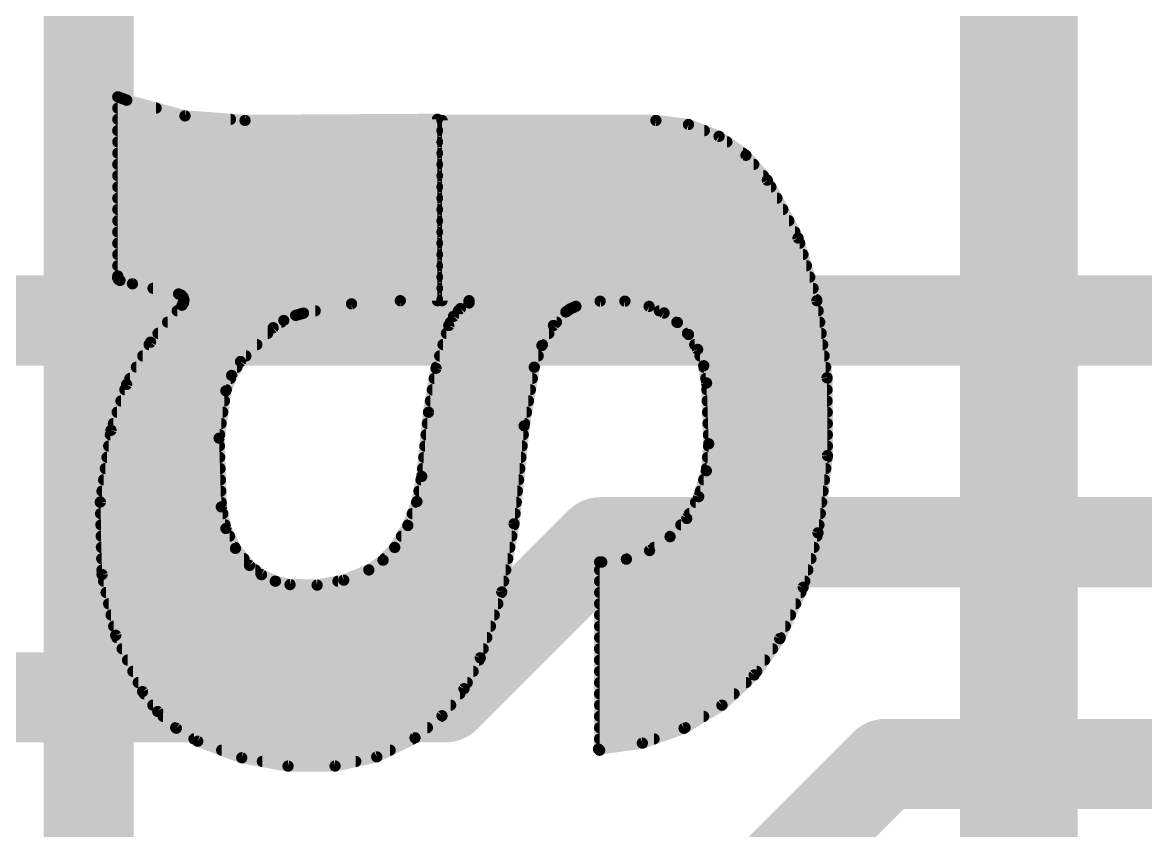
# Model space of a CAD drawing. Extents: x -1 to 63.6, y -0.1 to 40.7.
# Drawn here: x 23.981 to 26.515, y 14.17 to 15.992 of the extents above; entities that cross this region are included whole.
import ezdxf

# ---------------------------------------------------------------- set-up
doc = ezdxf.new("R2010")
doc.units = 0
for name, color, linetype in [('1', 12, 'CONTINUOUS'), ('16', 132, 'CONTINUOUS'), ('21', 41, 'CONTINUOUS'), ('22', 40, 'CONTINUOUS'), ('51', 53, 'CONTINUOUS')]:
    doc.layers.add(name, color=color, linetype=linetype)

msp = doc.modelspace()

# ---------------------------------------------------------------- linework, layer by layer
at = {"layer": '1', "const_width": 0.2032}
for points in [[(23.01, 15.32), (33.91, 15.32)], [(24.9348, 14.47), (25.2848, 14.82)], [(25.2848, 14.82), (33.91, 14.82)], [(22.86, 14.47), (24.9348, 14.47)], [(25.4889, 13.8811), (25.9278, 14.32)], [(25.9278, 14.32), (33.91, 14.32)]]:
    msp.add_lwpolyline(points, dxfattribs=at)
at = {"layer": '1', "const_width": 0.1016}
for points in [[(25.2848, 14.8708, 1), (25.2848, 14.7692)], [(25.3207, 14.7841, 1), (25.2489, 14.8559)], [(24.9348, 14.4192, 1), (24.9348, 14.5208)], [(24.8989, 14.5059, 1), (24.9707, 14.4341)], [(25.9278, 14.3708, 1), (25.9278, 14.2692)], [(25.9637, 14.2841, 1), (25.8919, 14.3559)]]:
    msp.add_lwpolyline(points, format="xyb", dxfattribs=at)
at = {"layer": '16', "const_width": 0.2032}
msp.add_lwpolyline([(24.13, 8.89), (24.13, 16.51)], dxfattribs=at)
at = {"layer": '21', "const_width": 0.2032}
msp.add_lwpolyline([(26.26, 17.87), (26.26, 10.07)], dxfattribs=at)
at = {"layer": '22', "const_width": 0.0254}
for points in [[(24.196, 15.4203), (24.196, 15.8242)], [(24.196, 15.8242), (24.2164, 15.8166)], [(24.2164, 15.8166), (24.3476, 15.7812)], [(24.196, 15.7988), (24.2825, 15.7988)], [(24.3476, 15.7812), (24.4831, 15.7709)], [(24.196, 15.7734), (24.4504, 15.7734)], [(24.4831, 15.7709), (24.9174, 15.7734)], [(24.9174, 15.7734), (24.9174, 15.3645)], [(24.9276, 15.3645), (24.9276, 15.7709)], [(24.9276, 15.7709), (25.4102, 15.7709)], [(25.4102, 15.7709), (25.4837, 15.7618)], [(25.4837, 15.7618), (25.5528, 15.7351)], [(24.196, 15.748), (24.9174, 15.748)], [(24.9276, 15.748), (25.5194, 15.748)], [(25.5528, 15.7351), (25.6133, 15.6924)], [(24.196, 15.7226), (24.9174, 15.7226)], [(24.9276, 15.7226), (25.5705, 15.7226)], [(24.196, 15.6972), (24.9174, 15.6972)], [(24.9276, 15.6972), (25.6065, 15.6972)], [(25.6133, 15.6924), (25.6616, 15.6362)], [(24.196, 15.6718), (24.9174, 15.6718)], [(24.9276, 15.6718), (25.631, 15.6718)], [(24.196, 15.6464), (24.9174, 15.6464)], [(24.9276, 15.6464), (25.6528, 15.6464)], [(25.6616, 15.6362), (25.7309, 15.5059)], [(24.196, 15.621), (24.9174, 15.621)], [(24.9276, 15.621), (25.6697, 15.621)], [(24.196, 15.5956), (24.9174, 15.5956)], [(24.9276, 15.5956), (25.6832, 15.5956)], [(24.196, 15.5702), (24.9174, 15.5702)], [(24.9276, 15.5702), (25.6967, 15.5702)], [(24.196, 15.5448), (24.9174, 15.5448)], [(24.9276, 15.5448), (25.7102, 15.5448)], [(24.196, 15.5194), (24.9174, 15.5194)], [(24.9276, 15.5194), (25.7237, 15.5194)], [(25.7309, 15.5059), (25.7734, 15.3645)], [(24.196, 15.494), (24.9174, 15.494)], [(24.9276, 15.494), (25.7345, 15.494)], [(24.196, 15.4686), (24.9174, 15.4686)], [(24.9276, 15.4686), (25.7421, 15.4686)], [(24.1957, 15.4161), (24.196, 15.4203)], [(24.196, 15.4432), (24.9174, 15.4432)], [(24.9276, 15.4432), (25.7497, 15.4432)], [(24.1975, 15.4124), (24.1957, 15.4161)], [(24.1958, 15.4178), (24.9174, 15.4178)], [(24.2011, 15.4102), (24.1975, 15.4124)], [(24.2291, 15.4026), (24.2011, 15.4102)], [(24.3332, 15.3797), (24.2291, 15.4026)], [(24.9276, 15.4178), (25.7574, 15.4178)], [(24.2755, 15.3924), (24.9174, 15.3924)], [(24.3391, 15.3771), (24.3332, 15.3797)], [(24.3434, 15.3723), (24.3391, 15.3771)], [(24.3453, 15.3661), (24.3434, 15.3723)], [(24.9276, 15.3924), (25.765, 15.3924)], [(24.27, 15.271), (24.3408, 15.3543)], [(24.3408, 15.3543), (24.3444, 15.3597)], [(24.3444, 15.3597), (24.3453, 15.3661)], [(24.345, 15.367), (24.9174, 15.367)], [(24.7235, 15.3575), (24.6151, 15.3365)], [(24.8336, 15.3645), (24.7235, 15.3575)], [(24.9174, 15.3645), (24.8336, 15.3645)], [(24.9276, 15.367), (25.7726, 15.367)], [(24.9885, 15.3645), (24.9276, 15.3645)], [(24.9535, 15.3293), (24.9691, 15.3466)], [(24.9691, 15.3466), (24.9885, 15.3594)], [(24.9885, 15.3594), (24.9885, 15.3645)], [(25.2178, 15.3465), (25.207, 15.3391)], [(25.2298, 15.3518), (25.2178, 15.3465)], [(25.2844, 15.3635), (25.2298, 15.3518)], [(25.3403, 15.3635), (25.2844, 15.3635)], [(25.3949, 15.3518), (25.3403, 15.3635)], [(25.4287, 15.3368), (25.3949, 15.3518)], [(25.7734, 15.3645), (25.7964, 15.1906)], [(24.33, 15.3416), (24.6415, 15.3416)], [(24.5706, 15.3199), (24.5466, 15.3035)], [(24.5974, 15.3314), (24.5706, 15.3199)], [(24.6151, 15.3365), (24.5974, 15.3314)], [(24.9428, 15.3086), (24.9535, 15.3293)], [(24.9646, 15.3416), (25.2106, 15.3416)], [(25.207, 15.3391), (25.179, 15.3086)], [(25.4179, 15.3416), (25.7764, 15.3416)], [(25.4587, 15.3154), (25.4287, 15.3368)], [(24.3084, 15.3162), (24.5652, 15.3162)], [(24.5466, 15.3035), (24.4729, 15.2273)], [(24.914, 15.2122), (24.9428, 15.3086)], [(24.9467, 15.3162), (25.186, 15.3162)], [(25.179, 15.3086), (25.1531, 15.2636)], [(25.4575, 15.3162), (25.7798, 15.3162)], [(25.4838, 15.2883), (25.4587, 15.3154)], [(24.216, 15.1759), (24.27, 15.271)], [(24.2868, 15.2908), (24.5343, 15.2908)], [(24.9375, 15.2908), (25.1687, 15.2908)], [(25.4815, 15.2908), (25.7831, 15.2908)], [(25.5044, 15.2547), (25.4838, 15.2883)], [(24.2668, 15.2654), (24.5098, 15.2654)], [(24.9299, 15.2654), (25.1541, 15.2654)], [(25.1531, 15.2636), (25.1358, 15.2146)], [(25.4978, 15.2654), (25.7865, 15.2654)], [(25.5181, 15.2178), (25.5044, 15.2547)], [(24.2524, 15.24), (24.4852, 15.24)], [(24.4729, 15.2273), (24.4531, 15.196)], [(24.9223, 15.24), (25.1447, 15.24)], [(25.5098, 15.24), (25.7899, 15.24)], [(25.5245, 15.179), (25.5181, 15.2178)], [(24.238, 15.2146), (24.4649, 15.2146)], [(24.4531, 15.196), (24.4399, 15.1613)], [(24.8971, 15.113), (24.914, 15.2122)], [(24.9148, 15.2146), (25.1358, 15.2146)], [(25.1358, 15.2146), (25.113, 15.0825)], [(25.5186, 15.2146), (25.7932, 15.2146)], [(24.1808, 15.0724), (24.216, 15.1759)], [(24.2235, 15.1892), (24.4505, 15.1892)], [(24.9101, 15.1892), (25.1314, 15.1892)], [(25.5228, 15.1892), (25.7964, 15.1892)], [(25.5295, 15.0419), (25.5245, 15.179)], [(25.7964, 15.1906), (25.7972, 15.0153)], [(24.2119, 15.1638), (24.4409, 15.1638)], [(24.4399, 15.1613), (24.4246, 15.0546)], [(24.9058, 15.1638), (25.127, 15.1638)], [(25.5251, 15.1638), (25.7965, 15.1638)], [(24.2032, 15.1384), (24.4366, 15.1384)], [(24.9014, 15.1384), (25.1227, 15.1384)], [(25.526, 15.1384), (25.7966, 15.1384)], [(24.1946, 15.113), (24.433, 15.113)], [(24.8818, 14.9682), (24.8971, 15.113)], [(24.8971, 15.113), (25.1183, 15.113)], [(25.5269, 15.113), (25.7968, 15.113)], [(24.1567, 14.9107), (24.1808, 15.0724)], [(24.186, 15.0876), (24.4293, 15.0876)], [(24.8944, 15.0876), (25.1139, 15.0876)], [(25.113, 15.0825), (25.0901, 14.8615)], [(25.5278, 15.0876), (25.7969, 15.0876)], [(24.1793, 15.0622), (24.4257, 15.0622)], [(24.4246, 15.0546), (24.4297, 14.8996)], [(24.8917, 15.0622), (25.1109, 15.0622)], [(25.524, 14.9811), (25.5295, 15.0419)], [(25.5288, 15.0622), (25.797, 15.0622)], [(24.1755, 15.0368), (24.4252, 15.0368)], [(24.889, 15.0368), (25.1083, 15.0368)], [(25.529, 15.0368), (25.7971, 15.0368)], [(25.7972, 15.0153), (25.7759, 14.8412)], [(24.1717, 15.0114), (24.426, 15.0114)], [(24.8864, 15.0114), (25.1056, 15.0114)], [(25.5267, 15.0114), (25.7968, 15.0114)], [(24.1679, 14.986), (24.4269, 14.986)], [(24.871, 14.9116), (24.8818, 14.9682)], [(24.8837, 14.986), (25.103, 14.986)], [(25.5067, 14.9225), (25.524, 14.9811)], [(25.5244, 14.986), (25.7936, 14.986)], [(24.1641, 14.9606), (24.4277, 14.9606)], [(24.8803, 14.9606), (25.1004, 14.9606)], [(25.5179, 14.9606), (25.7905, 14.9606)], [(24.1603, 14.9352), (24.4285, 14.9352)], [(24.8755, 14.9352), (25.0977, 14.9352)], [(25.4798, 14.8736), (25.5067, 14.9225)], [(25.5104, 14.9352), (25.7874, 14.9352)], [(24.1605, 14.7472), (24.1567, 14.9107)], [(24.1567, 14.9098), (24.4294, 14.9098)], [(24.4297, 14.8996), (24.44, 14.8509)], [(24.8505, 14.8577), (24.871, 14.9116)], [(24.8703, 14.9098), (25.0951, 14.9098)], [(25.4997, 14.9098), (25.7843, 14.9098)], [(24.1573, 14.8844), (24.4329, 14.8844)], [(24.8606, 14.8844), (25.0925, 14.8844)], [(25.4422, 14.8324), (25.4798, 14.8736)], [(25.4858, 14.8844), (25.7812, 14.8844)], [(24.1579, 14.859), (24.4383, 14.859)], [(24.44, 14.8509), (24.4616, 14.806)], [(24.8209, 14.8082), (24.8505, 14.8577)], [(24.851, 14.859), (25.0897, 14.859)], [(25.0901, 14.8615), (25.0623, 14.7078)], [(25.4665, 14.859), (25.7781, 14.859)], [(25.7759, 14.8412), (25.7425, 14.7183)], [(24.1585, 14.8336), (24.4483, 14.8336)], [(24.8361, 14.8336), (25.0851, 14.8336)], [(25.3959, 14.8012), (25.4422, 14.8324)], [(25.4433, 14.8336), (25.7738, 14.8336)], [(24.1591, 14.8082), (24.4605, 14.8082)], [(24.4616, 14.806), (24.4932, 14.7676)], [(24.7946, 14.7794), (24.8209, 14.8082)], [(24.8209, 14.8082), (25.0805, 14.8082)], [(25.3436, 14.7818), (25.3959, 14.8012)], [(25.4063, 14.8082), (25.7669, 14.8082)], [(24.1597, 14.7828), (24.4807, 14.7828)], [(24.4932, 14.7676), (24.5204, 14.7467)], [(24.7625, 14.7574), (24.7946, 14.7794)], [(24.7977, 14.7828), (25.0759, 14.7828)], [(25.2832, 14.351), (25.2832, 14.7752)], [(25.2832, 14.7752), (25.2882, 14.7752)], [(25.2882, 14.7752), (25.3436, 14.7818)], [(25.3464, 14.7828), (25.76, 14.7828)], [(24.1603, 14.7574), (24.5065, 14.7574)], [(24.1913, 14.61), (24.1605, 14.7472)], [(24.5204, 14.7467), (24.5513, 14.7321)], [(24.7059, 14.7344), (24.7625, 14.7574)], [(24.7625, 14.7574), (25.0713, 14.7574)], [(25.2832, 14.7574), (25.7531, 14.7574)], [(24.1639, 14.732), (24.5518, 14.732)], [(24.5513, 14.7321), (24.5847, 14.7244)], [(24.5847, 14.7244), (24.6458, 14.7233)], [(24.6458, 14.7233), (24.7059, 14.7344)], [(24.6928, 14.732), (25.0667, 14.732)], [(25.2832, 14.732), (25.7462, 14.732)], [(25.7425, 14.7183), (25.6896, 14.6025)], [(24.1696, 14.7066), (25.0619, 14.7066)], [(25.0623, 14.7078), (25.0139, 14.5593)], [(25.2832, 14.7066), (25.7371, 14.7066)], [(24.1753, 14.6812), (25.0536, 14.6812)], [(25.2832, 14.6812), (25.7255, 14.6812)], [(24.181, 14.6558), (25.0454, 14.6558)], [(25.2832, 14.6558), (25.7139, 14.6558)], [(24.1868, 14.6304), (25.0371, 14.6304)], [(24.2519, 14.4831), (24.1913, 14.61)], [(25.2832, 14.6304), (25.7023, 14.6304)], [(24.1937, 14.605), (25.0288, 14.605)], [(25.2832, 14.605), (25.6907, 14.605)], [(25.6896, 14.6025), (25.6321, 14.5207)], [(24.2058, 14.5796), (25.0205, 14.5796)], [(25.0139, 14.5593), (24.9773, 14.4896)], [(25.2832, 14.5796), (25.6735, 14.5796)], [(24.218, 14.5542), (25.0112, 14.5542)], [(25.2832, 14.5542), (25.6557, 14.5542)], [(24.2301, 14.5288), (24.9979, 14.5288)], [(25.2832, 14.5288), (25.6378, 14.5288)], [(25.6321, 14.5207), (25.5592, 14.4524)], [(24.2422, 14.5034), (24.9845, 14.5034)], [(24.2861, 14.4382), (24.2519, 14.4831)], [(24.9773, 14.4896), (24.9275, 14.4287)], [(25.2832, 14.5034), (25.6136, 14.5034)], [(24.2558, 14.478), (24.9678, 14.478)], [(25.2832, 14.478), (25.5865, 14.478)], [(24.2751, 14.4526), (24.9471, 14.4526)], [(24.3281, 14.4005), (24.2861, 14.4382)], [(25.2832, 14.4526), (25.5594, 14.4526)], [(25.5592, 14.4524), (25.4738, 14.4004)], [(24.2984, 14.4272), (24.9257, 14.4272)], [(24.9275, 14.4287), (24.8666, 14.3789)], [(25.2832, 14.4272), (25.5178, 14.4272)], [(24.3267, 14.4018), (24.8946, 14.4018)], [(24.3764, 14.3713), (24.3281, 14.4005)], [(25.2832, 14.4018), (25.476, 14.4018)], [(25.4738, 14.4004), (25.3796, 14.367)], [(24.368, 14.3764), (24.8616, 14.3764)], [(24.4757, 14.334), (24.3764, 14.3713)], [(24.8666, 14.3789), (24.7804, 14.336)], [(25.3796, 14.367), (25.2806, 14.3535)], [(25.2832, 14.3764), (25.4061, 14.3764)], [(24.4305, 14.351), (24.8105, 14.351)], [(24.5802, 14.3152), (24.4757, 14.334)], [(24.7804, 14.336), (24.6863, 14.3154)], [(25.2806, 14.3535), (25.2832, 14.351)], [(24.5223, 14.3256), (24.7329, 14.3256)], [(24.6863, 14.3154), (24.5802, 14.3152)]]:
    msp.add_lwpolyline(points, dxfattribs=at)
at = {"layer": '22', "const_width": 0.0127}
for points in [[(24.2024, 15.8242, 1), (24.1897, 15.8242)], [(24.1982, 15.8302, 1), (24.1938, 15.8182)], [(24.2181, 15.8227, 1), (24.2147, 15.8105)], [(24.2142, 15.8106, 1), (24.2186, 15.8226)], [(24.196, 15.8051, 1), (24.196, 15.7925)], [(24.2825, 15.7925, 1), (24.2825, 15.8051)], [(24.3481, 15.7876, 1), (24.3471, 15.7749)], [(24.346, 15.7751, 1), (24.3493, 15.7874)], [(24.196, 15.7797, 1), (24.196, 15.7671)], [(24.4504, 15.7671, 1), (24.4504, 15.7797)], [(24.4831, 15.7772, 1), (24.4831, 15.7646)], [(24.4826, 15.7646, 1), (24.4836, 15.7772)], [(24.9238, 15.7734, 1), (24.911, 15.7734)], [(24.9174, 15.7671, 1), (24.9174, 15.7797)], [(24.934, 15.7709, 1), (24.9213, 15.7709)], [(24.9276, 15.7773, 1), (24.9276, 15.7646)], [(25.411, 15.7772, 1), (25.4094, 15.7646)], [(25.4102, 15.7646, 1), (25.4102, 15.7773)], [(25.486, 15.7677, 1), (25.4814, 15.7559)], [(25.4829, 15.7555, 1), (25.4845, 15.7681)], [(24.196, 15.7544, 1), (24.196, 15.7417)], [(24.9174, 15.7417, 1), (24.9174, 15.7544)], [(24.9276, 15.7544, 1), (24.9276, 15.7417)], [(25.5194, 15.7417, 1), (25.5194, 15.7544)], [(25.5565, 15.7403, 1), (25.5491, 15.7299)], [(25.5505, 15.7292, 1), (25.5551, 15.741)], [(24.196, 15.7289, 1), (24.196, 15.7163)], [(24.9174, 15.7163, 1), (24.9174, 15.7289)], [(24.9276, 15.7289, 1), (24.9276, 15.7163)], [(25.5705, 15.7163, 1), (25.5705, 15.7289)], [(24.196, 15.7035, 1), (24.196, 15.6909)], [(24.9174, 15.6909, 1), (24.9174, 15.7035)], [(24.9276, 15.7035, 1), (24.9276, 15.6909)], [(25.6065, 15.6909, 1), (25.6065, 15.7035)], [(25.6181, 15.6965, 1), (25.6085, 15.6882)], [(25.6096, 15.6872, 1), (25.617, 15.6976)], [(24.196, 15.6782, 1), (24.196, 15.6655)], [(24.9174, 15.6655, 1), (24.9174, 15.6782)], [(24.9276, 15.6782, 1), (24.9276, 15.6655)], [(25.631, 15.6655, 1), (25.631, 15.6782)], [(24.196, 15.6527, 1), (24.196, 15.6401)], [(24.9174, 15.6401, 1), (24.9174, 15.6527)], [(24.9276, 15.6527, 1), (24.9276, 15.6401)], [(25.6528, 15.6401, 1), (25.6528, 15.6527)], [(25.6672, 15.6392, 1), (25.656, 15.6332)], [(25.6568, 15.6321, 1), (25.6664, 15.6403)], [(24.196, 15.6273, 1), (24.196, 15.6147)], [(24.9174, 15.6147, 1), (24.9174, 15.6273)], [(24.9276, 15.6273, 1), (24.9276, 15.6147)], [(25.6697, 15.6147, 1), (25.6697, 15.6273)], [(24.196, 15.602, 1), (24.196, 15.5893)], [(24.9174, 15.5893, 1), (24.9174, 15.602)], [(24.9276, 15.602, 1), (24.9276, 15.5893)], [(25.6832, 15.5893, 1), (25.6832, 15.602)], [(24.196, 15.5766, 1), (24.196, 15.5639)], [(24.9174, 15.5639, 1), (24.9174, 15.5766)], [(24.9276, 15.5766, 1), (24.9276, 15.5639)], [(25.6967, 15.5639, 1), (25.6967, 15.5766)], [(24.196, 15.5511, 1), (24.196, 15.5385)], [(24.9174, 15.5385, 1), (24.9174, 15.5511)], [(24.9276, 15.5511, 1), (24.9276, 15.5385)], [(25.7102, 15.5385, 1), (25.7102, 15.5511)], [(24.196, 15.5258, 1), (24.196, 15.5131)], [(24.9174, 15.5131, 1), (24.9174, 15.5258)], [(24.9276, 15.5258, 1), (24.9276, 15.5131)], [(25.7237, 15.5131, 1), (25.7237, 15.5258)], [(25.737, 15.5077, 1), (25.7248, 15.504)], [(25.7253, 15.5029, 1), (25.7365, 15.5089)], [(24.196, 15.5004, 1), (24.196, 15.4877)], [(24.9174, 15.4877, 1), (24.9174, 15.5004)], [(24.9276, 15.5004, 1), (24.9276, 15.4877)], [(25.7345, 15.4877, 1), (25.7345, 15.5004)], [(24.196, 15.4749, 1), (24.196, 15.4623)], [(24.9174, 15.4623, 1), (24.9174, 15.4749)], [(24.9276, 15.4749, 1), (24.9276, 15.4623)], [(25.7421, 15.4623, 1), (25.7421, 15.4749)], [(24.196, 15.4496, 1), (24.196, 15.4369)], [(24.2023, 15.4198, 1), (24.1897, 15.4208)], [(24.9174, 15.4369, 1), (24.9174, 15.4496)], [(24.9276, 15.4496, 1), (24.9276, 15.4369)], [(25.7497, 15.4369, 1), (25.7497, 15.4496)], [(24.1893, 15.4167, 1), (24.202, 15.4156)], [(24.2013, 15.419, 1), (24.19, 15.4133)], [(24.1958, 15.4242, 1), (24.1958, 15.4115)], [(24.1897, 15.4203, 1), (24.2024, 15.4203)], [(24.2009, 15.4178, 1), (24.1942, 15.407)], [(24.1919, 15.4095, 1), (24.2032, 15.4153)], [(24.2028, 15.4163, 1), (24.1994, 15.4041)], [(24.1978, 15.4048, 1), (24.2044, 15.4156)], [(24.2305, 15.4088, 1), (24.2277, 15.3964)], [(24.2274, 15.3965, 1), (24.2308, 15.4087)], [(24.9174, 15.4115, 1), (24.9174, 15.4242)], [(24.9276, 15.4242, 1), (24.9276, 15.4115)], [(25.7574, 15.4115, 1), (25.7574, 15.4242)], [(24.2755, 15.3987, 1), (24.2755, 15.3861)], [(24.3357, 15.3855, 1), (24.3307, 15.3739)], [(24.3318, 15.3735, 1), (24.3346, 15.3859)], [(24.3439, 15.3814, 1), (24.3344, 15.3729)], [(24.3366, 15.3713, 1), (24.3417, 15.383)], [(24.3495, 15.3741, 1), (24.3374, 15.3705)], [(24.3387, 15.3681, 1), (24.3482, 15.3765)], [(24.9174, 15.3861, 1), (24.9174, 15.3987)], [(24.9276, 15.3987, 1), (24.9276, 15.3861)], [(25.765, 15.3861, 1), (25.765, 15.3987)], [(24.3355, 15.3578, 1), (24.3461, 15.3508)], [(24.3456, 15.3502, 1), (24.336, 15.3584)], [(24.3381, 15.3606, 1), (24.3506, 15.3588)], [(24.345, 15.3734, 1), (24.345, 15.3607)], [(24.3516, 15.3652, 1), (24.339, 15.367)], [(24.3497, 15.3562, 1), (24.3391, 15.3632)], [(24.3392, 15.3643, 1), (24.3514, 15.3679)], [(24.7231, 15.3638, 1), (24.7239, 15.3511)], [(24.7247, 15.3512, 1), (24.7222, 15.3637)], [(24.8336, 15.3709, 1), (24.8336, 15.3582)], [(24.834, 15.3582, 1), (24.8332, 15.3708)], [(24.911, 15.3645, 1), (24.9238, 15.3645)], [(24.9174, 15.3607, 1), (24.9174, 15.3734)], [(24.9174, 15.3582, 1), (24.9174, 15.3709)], [(24.9276, 15.3734, 1), (24.9276, 15.3607)], [(24.9276, 15.3709, 1), (24.9276, 15.3582)], [(24.9213, 15.3645, 1), (24.934, 15.3645)], [(24.9656, 15.3519, 1), (24.9726, 15.3413)], [(24.9738, 15.3423, 1), (24.9643, 15.3508)], [(24.9949, 15.3645, 1), (24.9822, 15.3645)], [(24.9822, 15.3594, 1), (24.9949, 15.3594)], [(24.992, 15.3541, 1), (24.985, 15.3647)], [(24.9885, 15.3582, 1), (24.9885, 15.3709)], [(25.2152, 15.3524, 1), (25.2203, 15.3407)], [(25.2214, 15.3413, 1), (25.2142, 15.3518)], [(25.2285, 15.358, 1), (25.2311, 15.3456)], [(25.2323, 15.346, 1), (25.2273, 15.3576)], [(25.2844, 15.3698, 1), (25.2844, 15.3571)], [(25.2857, 15.3573, 1), (25.2831, 15.3697)], [(25.3416, 15.3697, 1), (25.339, 15.3573)], [(25.3403, 15.3571, 1), (25.3403, 15.3698)], [(25.3975, 15.3576, 1), (25.3923, 15.346)], [(25.3936, 15.3456, 1), (25.3962, 15.358)], [(25.7797, 15.3653, 1), (25.7671, 15.3637)], [(25.7673, 15.3627, 1), (25.7795, 15.3663)], [(25.7726, 15.3607, 1), (25.7726, 15.3734)], [(24.33, 15.348, 1), (24.33, 15.3353)], [(24.5681, 15.3258, 1), (24.5731, 15.3141)], [(24.5742, 15.3147, 1), (24.567, 15.3252)], [(24.5956, 15.3375, 1), (24.5992, 15.3253)], [(24.5999, 15.3256, 1), (24.5949, 15.3372)], [(24.6139, 15.3427, 1), (24.6163, 15.3303)], [(24.6169, 15.3304, 1), (24.6133, 15.3426)], [(24.6415, 15.3353, 1), (24.6415, 15.348)], [(24.9488, 15.3335, 1), (24.9582, 15.325)], [(24.9591, 15.3264, 1), (24.9479, 15.3322)], [(24.9646, 15.348, 1), (24.9646, 15.3353)], [(25.2034, 15.3443, 1), (25.2106, 15.3339)], [(25.2117, 15.3348, 1), (25.2023, 15.3434)], [(25.2106, 15.3353, 1), (25.2106, 15.348)], [(25.4179, 15.348, 1), (25.4179, 15.3353)], [(25.4323, 15.342, 1), (25.425, 15.3317)], [(25.4261, 15.331, 1), (25.4312, 15.3426)], [(25.7764, 15.3353, 1), (25.7764, 15.348)], [(24.3084, 15.3225, 1), (24.3084, 15.3099)], [(24.543, 15.3087, 1), (24.5502, 15.2983)], [(24.5512, 15.2991, 1), (24.542, 15.3079)], [(24.5652, 15.3099, 1), (24.5652, 15.3225)], [(24.9372, 15.3115, 1), (24.9484, 15.3057)], [(24.9489, 15.3068, 1), (24.9367, 15.3104)], [(24.9467, 15.3225, 1), (24.9467, 15.3099)], [(25.1743, 15.3129, 1), (25.1837, 15.3043)], [(25.1845, 15.3054, 1), (25.1735, 15.3118)], [(25.186, 15.3099, 1), (25.186, 15.3225)], [(25.4575, 15.3225, 1), (25.4575, 15.3099)], [(25.4634, 15.3197, 1), (25.454, 15.3111)], [(25.455, 15.3102, 1), (25.4624, 15.3205)], [(25.7798, 15.3099, 1), (25.7798, 15.3225)], [(24.2651, 15.2751, 1), (24.2748, 15.2669)], [(24.2755, 15.2679, 1), (24.2644, 15.2741)], [(24.2868, 15.2972, 1), (24.2868, 15.2845)], [(24.5343, 15.2845, 1), (24.5343, 15.2972)], [(24.9375, 15.2972, 1), (24.9375, 15.2845)], [(25.1687, 15.2845, 1), (25.1687, 15.2972)], [(25.4815, 15.2972, 1), (25.4815, 15.2845)], [(25.4892, 15.2916, 1), (25.4784, 15.285)], [(25.4791, 15.284, 1), (25.4885, 15.2926)], [(25.7831, 15.2845, 1), (25.7831, 15.2972)], [(24.2668, 15.2718, 1), (24.2668, 15.2591)], [(24.5098, 15.2591, 1), (24.5098, 15.2718)], [(24.9299, 15.2718, 1), (24.9299, 15.2591)], [(25.1475, 15.2668, 1), (25.1586, 15.2604)], [(25.159, 15.2615, 1), (25.1471, 15.2657)], [(25.1541, 15.2591, 1), (25.1541, 15.2718)], [(25.4978, 15.2718, 1), (25.4978, 15.2591)], [(25.5103, 15.2569, 1), (25.4984, 15.2525)], [(25.4989, 15.2514, 1), (25.5098, 15.258)], [(25.7865, 15.2591, 1), (25.7865, 15.2718)], [(24.2524, 15.2463, 1), (24.2524, 15.2337)], [(24.4683, 15.2317, 1), (24.4775, 15.2229)], [(24.4783, 15.2239, 1), (24.4675, 15.2307)], [(24.4852, 15.2337, 1), (24.4852, 15.2463)], [(24.9223, 15.2463, 1), (24.9223, 15.2337)], [(25.1447, 15.2337, 1), (25.1447, 15.2463)], [(25.5098, 15.2463, 1), (25.5098, 15.2337)], [(25.5244, 15.2189, 1), (25.5118, 15.2168)], [(25.7899, 15.2337, 1), (25.7899, 15.2463)], [(24.238, 15.221, 1), (24.238, 15.2083)], [(24.4477, 15.1994, 1), (24.4584, 15.1926)], [(24.459, 15.1937, 1), (24.4471, 15.1982)], [(24.4649, 15.2083, 1), (24.4649, 15.221)], [(24.908, 15.214, 1), (24.9201, 15.2104)], [(24.9203, 15.2111, 1), (24.9078, 15.2132)], [(24.9148, 15.221, 1), (24.9148, 15.2083)], [(25.1421, 15.2135, 1), (25.1295, 15.2157)], [(25.1298, 15.2167, 1), (25.1418, 15.2125)], [(25.1358, 15.2083, 1), (25.1358, 15.221)], [(25.5121, 15.2156, 1), (25.524, 15.2201)], [(25.5186, 15.221, 1), (25.5186, 15.2083)], [(25.7932, 15.2083, 1), (25.7932, 15.221)], [(24.2105, 15.1791, 1), (24.2215, 15.1728)], [(24.222, 15.1739, 1), (24.21, 15.178)], [(24.2235, 15.1956, 1), (24.2235, 15.1829)], [(24.4505, 15.1829, 1), (24.4505, 15.1956)], [(24.9101, 15.1956, 1), (24.9101, 15.1829)], [(25.1314, 15.1829, 1), (25.1314, 15.1956)], [(25.5228, 15.1956, 1), (25.5228, 15.1829)], [(25.5308, 15.1792, 1), (25.5182, 15.1788)], [(25.5182, 15.178, 1), (25.5308, 15.18)], [(25.8027, 15.1907, 1), (25.79, 15.1906)], [(25.7901, 15.1898, 1), (25.8027, 15.1915)], [(25.7964, 15.1829, 1), (25.7964, 15.1956)], [(24.2119, 15.1701, 1), (24.2119, 15.1575)], [(24.4462, 15.1604, 1), (24.4336, 15.1622)], [(24.434, 15.1636, 1), (24.4458, 15.159)], [(24.4409, 15.1575, 1), (24.4409, 15.1701)], [(24.9058, 15.1701, 1), (24.9058, 15.1575)], [(25.127, 15.1575, 1), (25.127, 15.1701)], [(25.5251, 15.1701, 1), (25.5251, 15.1575)], [(25.7965, 15.1575, 1), (25.7965, 15.1701)], [(24.2032, 15.1448, 1), (24.2032, 15.1321)], [(24.4366, 15.1321, 1), (24.4366, 15.1448)], [(24.9014, 15.1448, 1), (24.9014, 15.1321)], [(25.1227, 15.1321, 1), (25.1227, 15.1448)], [(25.526, 15.1448, 1), (25.526, 15.1321)], [(25.7966, 15.1321, 1), (25.7966, 15.1448)], [(24.1946, 15.1194, 1), (24.1946, 15.1067)], [(24.433, 15.1067, 1), (24.433, 15.1194)], [(24.8971, 15.1194, 1), (24.8971, 15.1067)], [(24.9034, 15.1123, 1), (24.8908, 15.1137)], [(24.8908, 15.1141, 1), (24.9034, 15.1119)], [(25.1183, 15.1067, 1), (25.1183, 15.1194)], [(25.5269, 15.1194, 1), (25.5269, 15.1067)], [(25.7968, 15.1067, 1), (25.7968, 15.1194)], [(24.1871, 15.0715, 1), (24.1745, 15.0733)], [(24.1748, 15.0744, 1), (24.1868, 15.0704)], [(24.186, 15.0939, 1), (24.186, 15.0813)], [(24.4293, 15.0813, 1), (24.4293, 15.0939)], [(24.8944, 15.0939, 1), (24.8944, 15.0813)], [(25.1193, 15.0818, 1), (25.1067, 15.0832)], [(25.1067, 15.0836, 1), (25.1193, 15.0814)], [(25.1139, 15.0813, 1), (25.1139, 15.0939)], [(25.5278, 15.0939, 1), (25.5278, 15.0813)], [(25.7969, 15.0813, 1), (25.7969, 15.0939)], [(24.1793, 15.0686, 1), (24.1793, 15.0559)], [(24.4309, 15.0548, 1), (24.4183, 15.0544)], [(24.4183, 15.0555, 1), (24.4309, 15.0537)], [(24.4257, 15.0559, 1), (24.4257, 15.0686)], [(24.8917, 15.0686, 1), (24.8917, 15.0559)], [(25.1109, 15.0559, 1), (25.1109, 15.0686)], [(25.5288, 15.0686, 1), (25.5288, 15.0559)], [(25.5358, 15.0413, 1), (25.5232, 15.0425)], [(25.797, 15.0559, 1), (25.797, 15.0686)], [(24.1755, 15.0432, 1), (24.1755, 15.0305)], [(24.4252, 15.0305, 1), (24.4252, 15.0432)], [(24.889, 15.0432, 1), (24.889, 15.0305)], [(25.1083, 15.0305, 1), (25.1083, 15.0432)], [(25.529, 15.0432, 1), (25.529, 15.0305)], [(25.5232, 15.0417, 1), (25.5358, 15.0421)], [(25.8035, 15.0145, 1), (25.7909, 15.016)], [(25.7971, 15.0305, 1), (25.7971, 15.0432)], [(24.1717, 15.0177, 1), (24.1717, 15.0051)], [(24.426, 15.0051, 1), (24.426, 15.0177)], [(24.8864, 15.0177, 1), (24.8864, 15.0051)], [(25.1056, 15.0051, 1), (25.1056, 15.0177)], [(25.5267, 15.0177, 1), (25.5267, 15.0051)], [(25.7909, 15.0152, 1), (25.8036, 15.0153)], [(25.7968, 15.0051, 1), (25.7968, 15.0177)], [(24.1679, 14.9924, 1), (24.1679, 14.9797)], [(24.4269, 14.9797, 1), (24.4269, 14.9924)], [(24.888, 14.967, 1), (24.8756, 14.9694)], [(24.8837, 14.9924, 1), (24.8837, 14.9797)], [(25.103, 14.9797, 1), (25.103, 14.9924)], [(25.5176, 14.9817, 1), (25.5303, 14.9805)], [(25.53, 14.9793, 1), (25.5179, 14.9829)], [(25.5244, 14.9924, 1), (25.5244, 14.9797)], [(25.7936, 14.9797, 1), (25.7936, 14.9924)], [(24.1641, 14.967, 1), (24.1641, 14.9543)], [(24.4277, 14.9543, 1), (24.4277, 14.967)], [(24.8803, 14.967, 1), (24.8803, 14.9543)], [(24.8755, 14.9689, 1), (24.8881, 14.9675)], [(25.1004, 14.9543, 1), (25.1004, 14.967)], [(25.5179, 14.967, 1), (25.5179, 14.9543)], [(25.7905, 14.9543, 1), (25.7905, 14.967)], [(24.1603, 14.9415, 1), (24.1603, 14.9289)], [(24.4285, 14.9289, 1), (24.4285, 14.9415)], [(24.8755, 14.9415, 1), (24.8755, 14.9289)], [(25.0977, 14.9289, 1), (25.0977, 14.9415)], [(25.5006, 14.9243, 1), (25.5128, 14.9207)], [(25.5123, 14.9194, 1), (25.5011, 14.9256)], [(25.5104, 14.9415, 1), (25.5104, 14.9289)], [(25.7874, 14.9289, 1), (25.7874, 14.9415)], [(24.163, 14.9108, 1), (24.1503, 14.9105)], [(24.1567, 14.9162, 1), (24.1567, 14.9035)], [(24.1504, 14.9116, 1), (24.163, 14.9097)], [(24.4359, 14.9009, 1), (24.4235, 14.8983)], [(24.4234, 14.8994, 1), (24.436, 14.8998)], [(24.4294, 14.9035, 1), (24.4294, 14.9162)], [(24.8703, 14.9162, 1), (24.8703, 14.9035)], [(24.8647, 14.9128, 1), (24.8772, 14.9104)], [(24.8769, 14.9093, 1), (24.865, 14.9138)], [(25.0951, 14.9035, 1), (25.0951, 14.9162)], [(25.4997, 14.9162, 1), (25.4997, 14.9035)], [(25.7843, 14.9035, 1), (25.7843, 14.9162)], [(24.1573, 14.8908, 1), (24.1573, 14.8781)], [(24.4329, 14.8781, 1), (24.4329, 14.8908)], [(24.8606, 14.8908, 1), (24.8606, 14.8781)], [(25.0925, 14.8781, 1), (25.0925, 14.8908)], [(25.4743, 14.8767, 1), (25.4854, 14.8705)], [(25.4845, 14.8693, 1), (25.4751, 14.8779)], [(25.4858, 14.8908, 1), (25.4858, 14.8781)], [(25.7812, 14.8781, 1), (25.7812, 14.8908)], [(24.1579, 14.8653, 1), (24.1579, 14.8527)], [(24.4457, 14.8537, 1), (24.4343, 14.8481)], [(24.4338, 14.8496, 1), (24.4462, 14.8522)], [(24.4383, 14.8527, 1), (24.4383, 14.8653)], [(24.8445, 14.86, 1), (24.8564, 14.8554)], [(24.851, 14.8653, 1), (24.851, 14.8527)], [(24.8559, 14.8544, 1), (24.845, 14.861)], [(25.0838, 14.8622, 1), (25.0964, 14.8608)], [(25.0963, 14.8604, 1), (25.0839, 14.8626)], [(25.0897, 14.8527, 1), (25.0897, 14.8653)], [(25.4665, 14.8653, 1), (25.4665, 14.8527)], [(25.782, 14.8395, 1), (25.7698, 14.8429)], [(25.7781, 14.8527, 1), (25.7781, 14.8653)], [(24.1585, 14.8399, 1), (24.1585, 14.8273)], [(24.4483, 14.8273, 1), (24.4483, 14.8399)], [(24.8361, 14.8399, 1), (24.8361, 14.8273)], [(25.0851, 14.8273, 1), (25.0851, 14.8399)], [(25.4375, 14.8367, 1), (25.4469, 14.8281)], [(25.4433, 14.8399, 1), (25.4433, 14.8273)], [(25.4457, 14.8271, 1), (25.4386, 14.8377)], [(25.7696, 14.842, 1), (25.7822, 14.8404)], [(25.7738, 14.8273, 1), (25.7738, 14.8399)], [(24.1591, 14.8146, 1), (24.1591, 14.8019)], [(24.4665, 14.8101, 1), (24.4567, 14.802)], [(24.4559, 14.8033, 1), (24.4673, 14.8088)], [(24.4605, 14.8019, 1), (24.4605, 14.8146)], [(24.8154, 14.8115, 1), (24.8264, 14.8049)], [(24.8209, 14.8146, 1), (24.8209, 14.8019)], [(24.8256, 14.8039, 1), (24.8162, 14.8125)], [(25.0805, 14.8019, 1), (25.0805, 14.8146)], [(25.3924, 14.8065, 1), (25.3995, 14.7959)], [(25.3981, 14.7953, 1), (25.3937, 14.8072)], [(25.4063, 14.8146, 1), (25.4063, 14.8019)], [(25.7669, 14.8019, 1), (25.7669, 14.8146)], [(24.1597, 14.7891, 1), (24.1597, 14.7765)], [(24.4807, 14.7765, 1), (24.4807, 14.7891)], [(24.4971, 14.7726, 1), (24.4893, 14.7626)], [(24.4883, 14.7636, 1), (24.4981, 14.7716)], [(24.7899, 14.7837, 1), (24.7993, 14.7752)], [(24.7982, 14.7742, 1), (24.791, 14.7847)], [(24.7977, 14.7891, 1), (24.7977, 14.7765)], [(25.0759, 14.7765, 1), (25.0759, 14.7891)], [(25.2896, 14.7752, 1), (25.2768, 14.7752)], [(25.2832, 14.7815, 1), (25.2832, 14.7689)], [(25.2875, 14.7815, 1), (25.2889, 14.7689)], [(25.2882, 14.7689, 1), (25.2882, 14.7815)], [(25.3414, 14.7877, 1), (25.3458, 14.7758)], [(25.3464, 14.7891, 1), (25.3464, 14.7765)], [(25.3444, 14.7755, 1), (25.3429, 14.7881)], [(25.76, 14.7765, 1), (25.76, 14.7891)], [(24.1603, 14.7637, 1), (24.1603, 14.7511)], [(24.1667, 14.7486, 1), (24.1543, 14.7458)], [(24.1542, 14.7471, 1), (24.1668, 14.7473)], [(24.5065, 14.7511, 1), (24.5065, 14.7637)], [(24.5231, 14.7525, 1), (24.5176, 14.741)], [(24.5165, 14.7417, 1), (24.5242, 14.7518)], [(24.7625, 14.7637, 1), (24.7625, 14.7511)], [(24.7589, 14.7626, 1), (24.7661, 14.7522)], [(24.7649, 14.7515, 1), (24.7601, 14.7633)], [(25.0713, 14.7511, 1), (25.0713, 14.7637)], [(25.2832, 14.7637, 1), (25.2832, 14.7511)], [(25.7531, 14.7511, 1), (25.7531, 14.7637)], [(24.1639, 14.7384, 1), (24.1639, 14.7257)], [(24.5528, 14.7383, 1), (24.5499, 14.7259)], [(24.5486, 14.7264, 1), (24.554, 14.7378)], [(24.5518, 14.7257, 1), (24.5518, 14.7384)], [(24.5848, 14.7307, 1), (24.5846, 14.7181)], [(24.5833, 14.7182, 1), (24.5861, 14.7306)], [(24.6446, 14.7295, 1), (24.647, 14.717)], [(24.6457, 14.7169, 1), (24.6459, 14.7296)], [(24.6928, 14.7384, 1), (24.6928, 14.7257)], [(24.7035, 14.7403, 1), (24.7083, 14.7285)], [(24.707, 14.7282, 1), (24.7047, 14.7407)], [(25.0667, 14.7257, 1), (25.0667, 14.7384)], [(25.2832, 14.7384, 1), (25.2832, 14.7257)], [(25.7364, 14.72, 1), (25.7486, 14.7167)], [(25.7483, 14.7157, 1), (25.7367, 14.721)], [(25.7462, 14.7257, 1), (25.7462, 14.7384)], [(24.1696, 14.7129, 1), (24.1696, 14.7003)], [(25.0561, 14.7089, 1), (25.0686, 14.7067)], [(25.0683, 14.7058, 1), (25.0563, 14.7098)], [(25.0619, 14.7003, 1), (25.0619, 14.7129)], [(25.2832, 14.7129, 1), (25.2832, 14.7003)], [(25.7371, 14.7003, 1), (25.7371, 14.7129)], [(24.1753, 14.6875, 1), (24.1753, 14.6749)], [(25.0536, 14.6749, 1), (25.0536, 14.6875)], [(25.2832, 14.6875, 1), (25.2832, 14.6749)], [(25.7255, 14.6749, 1), (25.7255, 14.6875)], [(24.181, 14.6622, 1), (24.181, 14.6495)], [(25.0454, 14.6495, 1), (25.0454, 14.6622)], [(25.2832, 14.6622, 1), (25.2832, 14.6495)], [(25.7139, 14.6495, 1), (25.7139, 14.6622)], [(24.1868, 14.6367, 1), (24.1868, 14.6241)], [(24.1971, 14.6127, 1), (24.1856, 14.6073)], [(25.0371, 14.6241, 1), (25.0371, 14.6367)], [(25.2832, 14.6367, 1), (25.2832, 14.6241)], [(25.7023, 14.6241, 1), (25.7023, 14.6367)], [(24.1851, 14.6086, 1), (24.1975, 14.6114)], [(24.1937, 14.6113, 1), (24.1937, 14.5987)], [(25.0288, 14.5987, 1), (25.0288, 14.6113)], [(25.2832, 14.6113, 1), (25.2832, 14.5987)], [(25.6838, 14.6051, 1), (25.6954, 14.5999)], [(25.6948, 14.5988, 1), (25.6844, 14.6062)], [(25.6907, 14.5987, 1), (25.6907, 14.6113)], [(24.2058, 14.586, 1), (24.2058, 14.5733)], [(25.0195, 14.5563, 1), (25.0083, 14.5623)], [(25.0205, 14.5733, 1), (25.0205, 14.586)], [(25.2832, 14.586, 1), (25.2832, 14.5733)], [(25.6735, 14.5733, 1), (25.6735, 14.586)], [(24.218, 14.5606, 1), (24.218, 14.5479)], [(25.0079, 14.5613, 1), (25.0199, 14.5573)], [(25.0112, 14.5479, 1), (25.0112, 14.5606)], [(25.2832, 14.5606, 1), (25.2832, 14.5479)], [(25.6557, 14.5479, 1), (25.6557, 14.5606)], [(24.2301, 14.5351, 1), (24.2301, 14.5225)], [(24.9979, 14.5225, 1), (24.9979, 14.5351)], [(25.2832, 14.5351, 1), (25.2832, 14.5225)], [(25.6269, 14.5244, 1), (25.6373, 14.5171)], [(25.6365, 14.5161, 1), (25.6278, 14.5254)], [(25.6378, 14.5225, 1), (25.6378, 14.5351)], [(24.2422, 14.5098, 1), (24.2422, 14.4971)], [(24.257, 14.4869, 1), (24.2468, 14.4793)], [(24.9717, 14.4926, 1), (24.9829, 14.4867)], [(24.9822, 14.4856, 1), (24.9724, 14.4937)], [(24.9845, 14.4971, 1), (24.9845, 14.5098)], [(25.2832, 14.5098, 1), (25.2832, 14.4971)], [(25.6136, 14.4971, 1), (25.6136, 14.5098)], [(24.2462, 14.4804, 1), (24.2576, 14.4858)], [(24.2558, 14.4844, 1), (24.2558, 14.4717)], [(24.9678, 14.4717, 1), (24.9678, 14.4844)], [(25.2832, 14.4844, 1), (25.2832, 14.4717)], [(25.5865, 14.4717, 1), (25.5865, 14.4844)], [(24.2751, 14.4589, 1), (24.2751, 14.4463)], [(24.2904, 14.4429, 1), (24.2819, 14.4335)], [(24.2811, 14.4344, 1), (24.2912, 14.4421)], [(24.9471, 14.4463, 1), (24.9471, 14.4589)], [(25.2832, 14.4589, 1), (25.2832, 14.4463)], [(25.5548, 14.457, 1), (25.5635, 14.4478)], [(25.5625, 14.447, 1), (25.5559, 14.4578)], [(25.5594, 14.4463, 1), (25.5594, 14.4589)], [(24.2984, 14.4336, 1), (24.2984, 14.4209)], [(24.9226, 14.4327, 1), (24.9325, 14.4247)], [(24.9316, 14.4238, 1), (24.9235, 14.4336)], [(24.9257, 14.4209, 1), (24.9257, 14.4336)], [(25.2832, 14.4336, 1), (25.2832, 14.4209)], [(25.5178, 14.4209, 1), (25.5178, 14.4336)], [(24.3267, 14.4082, 1), (24.3267, 14.3955)], [(24.3314, 14.4059, 1), (24.3248, 14.3951)], [(24.3239, 14.3958, 1), (24.3323, 14.4052)], [(24.8946, 14.3955, 1), (24.8946, 14.4082)], [(25.2832, 14.4082, 1), (25.2832, 14.3955)], [(25.4705, 14.4059, 1), (25.4771, 14.395)], [(25.4759, 14.3945, 1), (25.4717, 14.4064)], [(25.476, 14.3955, 1), (25.476, 14.4082)], [(24.368, 14.3827, 1), (24.368, 14.3701)], [(24.3786, 14.3772, 1), (24.3742, 14.3654)], [(24.3731, 14.3659, 1), (24.3797, 14.3767)], [(24.8626, 14.3838, 1), (24.8706, 14.374)], [(24.8616, 14.3701, 1), (24.8616, 14.3827)], [(24.8694, 14.3732, 1), (24.8638, 14.3846)], [(25.2832, 14.3827, 1), (25.2832, 14.3701)], [(25.3775, 14.373, 1), (25.3818, 14.361)], [(25.3805, 14.3607, 1), (25.3788, 14.3733)], [(25.4061, 14.3701, 1), (25.4061, 14.3827)], [(24.4305, 14.3574, 1), (24.4305, 14.3447)], [(24.4769, 14.3402, 1), (24.4746, 14.3277)], [(24.4735, 14.328, 1), (24.478, 14.3399)], [(24.7775, 14.3417, 1), (24.7832, 14.3303)], [(24.7817, 14.3298, 1), (24.779, 14.3422)], [(24.8105, 14.3447, 1), (24.8105, 14.3574)], [(25.285, 14.3581, 1), (25.2762, 14.3489)], [(25.2797, 14.3598, 1), (25.2815, 14.3472)], [(25.2768, 14.351, 1), (25.2896, 14.351)], [(25.2788, 14.3464, 1), (25.2876, 14.3556)], [(24.5223, 14.332, 1), (24.5223, 14.3193)], [(24.5802, 14.3215, 1), (24.5802, 14.3088)], [(24.5791, 14.3089, 1), (24.5813, 14.3214)], [(24.6849, 14.3216, 1), (24.6877, 14.3092)], [(24.6863, 14.3091, 1), (24.6863, 14.3217)], [(24.7329, 14.3193, 1), (24.7329, 14.332)]]:
    msp.add_lwpolyline(points, format="xyb", dxfattribs=at)
at = {"layer": '51', "const_width": 0.127}
msp.add_lwpolyline([(26.16, 18.97), (26.16, 8.97)], dxfattribs=at)

doc.saveas('drawing.dxf')
